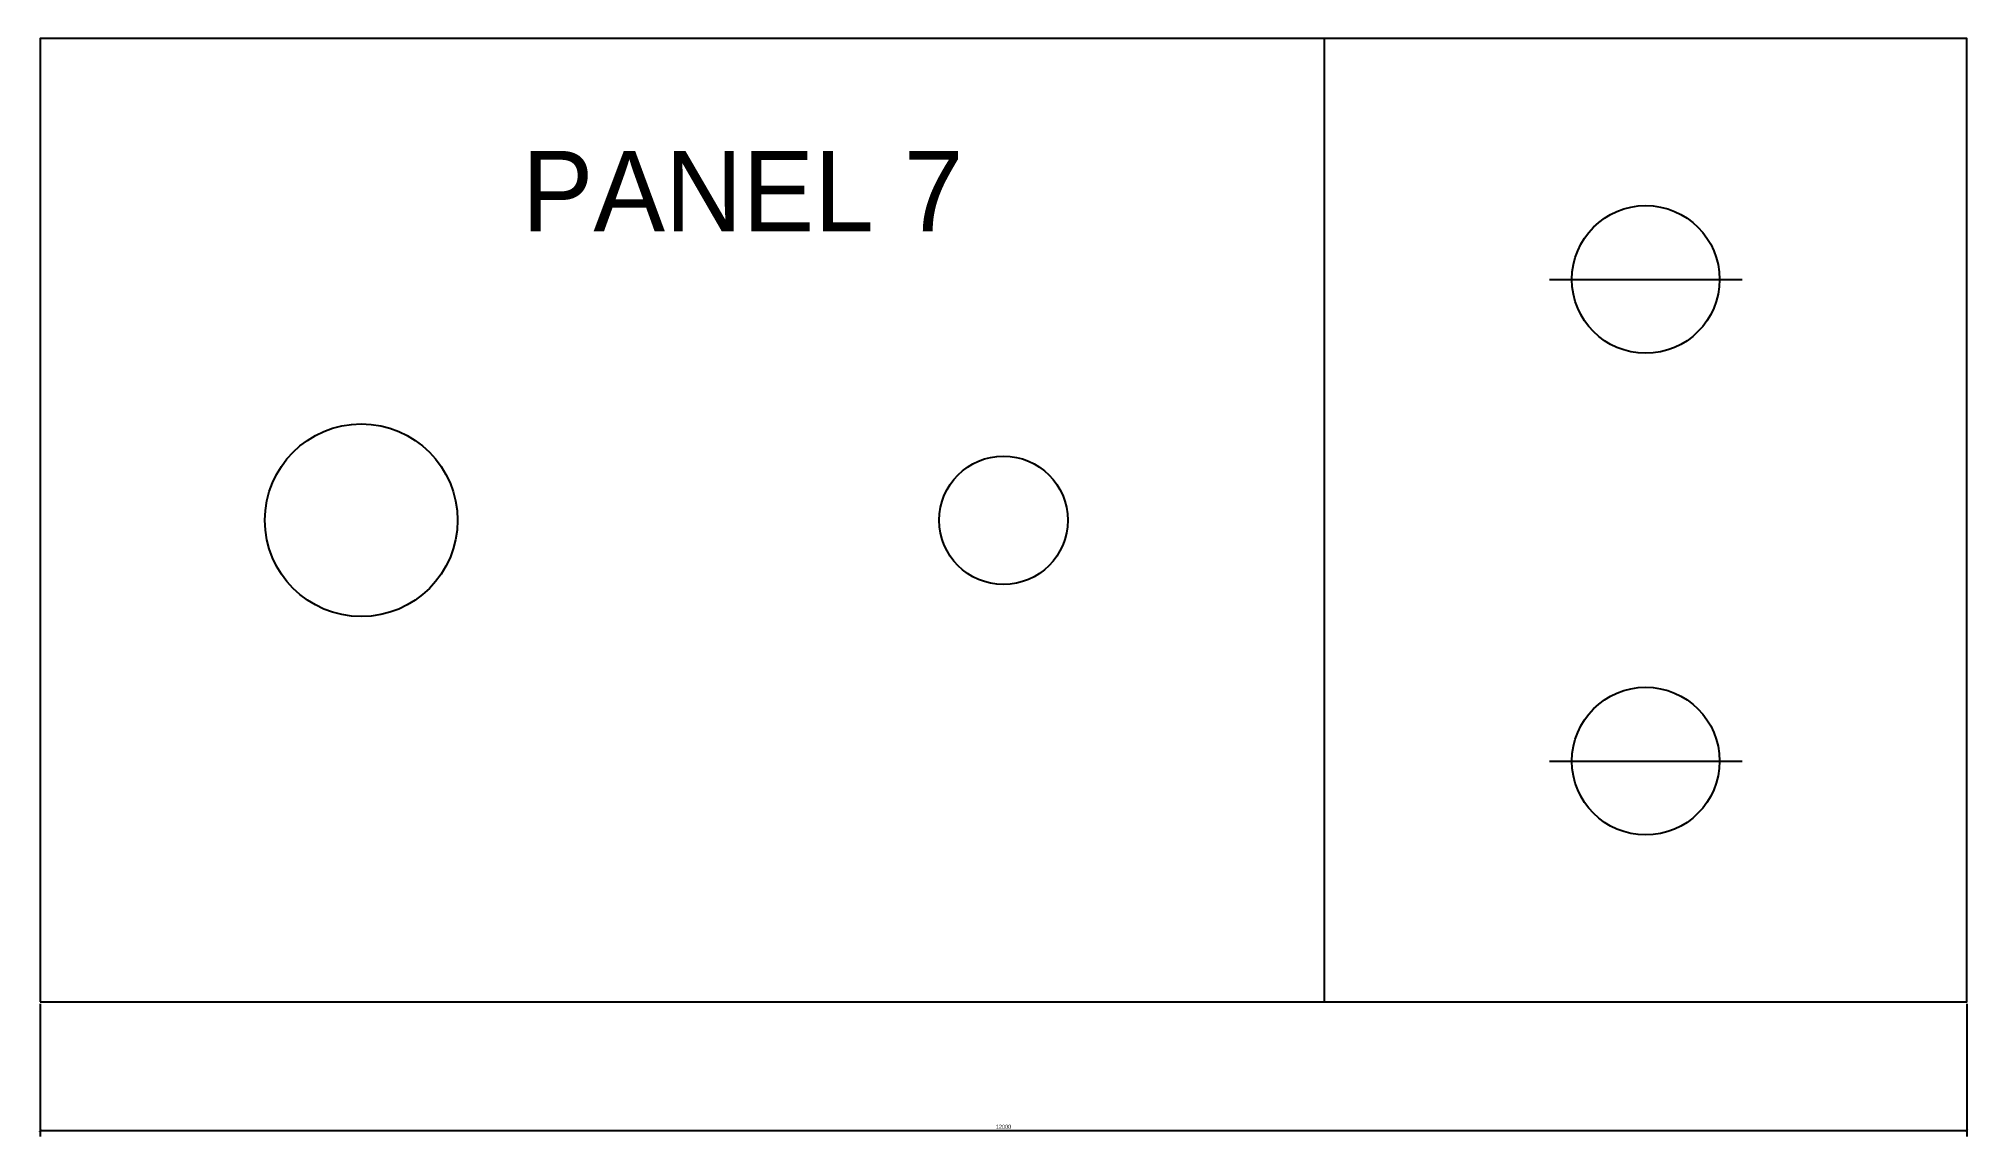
# Model space of a CAD drawing. Header units: millimetres. Extents: x 0 to 120, y -8 to 60.
import ezdxf

# ---------------------------------------------------------------- set-up
doc = ezdxf.new("R2010")
doc.units = ezdxf.units.MM
for name, color, linetype in [('BEND', 3, 'Continuous'), ('CENTRE', 8, 'Continuous'), ('CUT', 7, 'Continuous'), ('ENGRAVE', 5, 'Continuous'), ('HARDWARE', 1, 'Continuous')]:
    doc.layers.add(name, color=color, linetype=linetype)
doc.styles.add('OpenSansCondensed-Light', font='OpenSansCondensed-Light.ttf')
doc.dimstyles.new('EZDXF', dxfattribs={"dimtxt": 0.25, "dimasz": 0.175, "dimexe": 0.375, "dimexo": 0.125, "dimgap": 0.1, "dimtad": 1, "dimlfac": 100, "dimzin": 12, "dimdsep": 46, "dimtxsty": 'OpenSansCondensed-Light', "dimblk": 'ARCHTICK', "dimcen": 2.5, "dimazin": 3, "dimtfac": 0.5, "dimtmove": 2, "dimatfit": 3})

# ---------------------------------------------------------------- blocks, each defined once
blk = doc.blocks.new('M5_NUT')
blk.add_circle((0, 0), 4.6)
at = {"layer": 'CENTRE'}
blk.add_line((-6, 0), (6, 0), dxfattribs=at)
blk = doc.blocks.new('_ARCHTICK')
at = {"color": 0, "linetype": 'BYBLOCK', "const_width": 0.15}
blk.add_lwpolyline([(-0.5, -0.5), (0.5, 0.5)], dxfattribs=at)

msp = doc.modelspace()

# ---------------------------------------------------------------- linework, layer by layer
at = {"layer": 'BEND'}
msp.add_line((80, 0), (80, 60), dxfattribs=at)
at = {"layer": 'CUT'}
msp.add_lwpolyline([(0, 0), (120, 0), (120, 60), (0, 60)], close=True, dxfattribs=at)
for centre, radius in [((20, 30), 6), ((60, 30), 4)]:
    msp.add_circle(centre, radius, dxfattribs=at)

# ---------------------------------------------------------------- block references
at = {"layer": 'HARDWARE'}
for p in [(100, 45), (100, 15)]:
    msp.add_blockref('M5_NUT', p, dxfattribs=at)

# ---------------------------------------------------------------- texts
at = {"layer": 'ENGRAVE'}
msp.add_text('PANEL 7', height=5, dxfattribs=at).set_placement((30, 48))

# ---------------------------------------------------------------- dimensions: what is measured, and where the dimension line sits
msp.add_linear_dim(base=(0, -8), p1=(0, 0), p2=(120, 0), dimstyle='EZDXF', dxfattribs=at).render()

doc.saveas('drawing.dxf')
